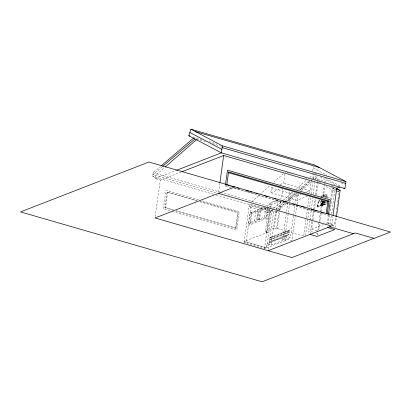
<?xml version="1.0" encoding="UTF-8"?>
<svg xmlns="http://www.w3.org/2000/svg" width="411" height="411" viewBox="0 0 411 411"><rect width="100%" height="100%" fill="white"/><g stroke="black" fill="none" stroke-linecap="round" stroke-linejoin="round"><path stroke-width="0.31" stroke-dasharray="2.06 1.54" d="M322.681 200.984L322.933 205.336L322.296 205.156L322.686 200.825M323.077 196.494L323.241 194.639L324.664 194.172L326.401 194.593L327.418 195.6L326.324 197.881M323.123 200.953L322.733 205.279L324.685 201.303M323.514 196.622L323.678 194.768L325.101 194.3L324.443 197.352M309.909 220.774L308.461 232.153L310.433 231.388L313.346 232.23M309.992 220.142L311.276 210.026M311.358 209.394L312.807 198.015M313.29 194.223L314.985 180.943M315.062 180.311L315.386 177.783L319.815 180.429M213.638 194.244L152.63 176.596L153.169 172.733L160.454 166.491M181.241 171.993L160.321 180.126L155.111 178.621L155.548 175.461L164.688 167.477M155.245 216.705L160.321 180.126M172.913 210.129L164.934 207.822L167.087 192.281L167.667 192.055L197.131 200.578M164.934 207.822L165.515 207.596L167.667 192.055M218.606 192.081L219.834 183.249M235.524 228.244L237.681 212.703L238.257 212.477L236.104 228.018L235.524 228.244L175.98 211.018M244.057 242.177L249.349 204L275.683 211.619L271.049 245.013L267.135 243.877L266.569 247.946L244.149 241.463L267.602 232.349L270.751 209.667M248.501 223.158L249.924 212.883L255.935 210.545L257.825 211.095L256.397 221.37L250.391 223.702L248.501 223.158L254.507 220.82L256.397 221.37M243.97 242.809L246.174 241.951L251.162 206.003L271.656 211.932L266.667 247.879L264.463 248.737L246.985 243.682M250.391 223.702L251.815 213.427L257.825 211.095M254.507 220.82L255.935 210.545M257.918 219.633L259.305 209.615L265.866 207.067L264.478 217.085L257.918 219.633L259.408 220.065L265.968 217.517L267.361 207.498L260.8 210.047L259.305 209.615M259.408 220.065L260.8 210.047M267.987 207.272L266.426 218.503L258.611 221.544L260.343 209.06L264.252 207.54M267.602 232.349L265.275 231.676L269.123 203.954L278.052 200.481L276.829 209.302M307.577 196.247L297.122 200.311L270.782 192.692L271.445 187.904L273.772 187M266.554 232.754L270.726 202.695L277.548 200.044M264.463 248.737L269.452 212.79L271.656 211.932M270.839 209.035L271.45 204.627L280.384 201.154L279.161 209.975M268.357 249.426L273.783 210.324M216.104 194.958L276.161 212.333L276.295 211.367M276.495 209.913L276.695 208.464L284.951 201.39M265.275 231.676L274.209 228.203L276.742 209.934M274.209 228.203L276.536 228.876L279.074 210.607M276.536 228.876L277.358 228.557L279.793 211.023M279.881 210.396L281.355 199.751M282.994 187.945L281.53 198.498L280.394 198.939M280.168 184.513L283.657 183.157L285.208 171.998M293.377 216.16L290.423 237.481L286.503 236.351L285.938 240.42L282.634 239.464L289.375 190.868M282.634 239.464L284.756 238.637L291.25 191.865M293.464 215.534L296.598 192.954L278.062 209.497M297.122 200.311L297.785 195.523L301.212 194.192M296.999 204.56L291.98 240.728L284.756 238.637M297.086 203.928L297.615 200.121M298.278 195.333L298.535 193.478M303.786 235.539L306.164 218.411M306.252 217.773L307.659 207.622M307.747 206.99L309.334 195.564M309.663 193.17L311.199 182.099M311.286 181.477L311.543 179.617M305.501 235.585L310.855 197.018M311.291 193.858L312.869 182.479M313.398 178.682L313.922 174.891M310.012 234.429L311.831 221.318M311.918 220.686L313.316 210.622M313.403 209.99L314.975 198.662M315.499 194.886L317.071 183.563M317.158 182.931L317.682 179.155L324.669 181.179L326.802 182.453M316.891 230.658L311.651 229.143L312.879 220.291M312.966 219.659L314.369 209.538M314.456 208.906L315.864 198.79M316.388 194.999L318.145 182.35M317.169 235.236L320.303 212.641M320.39 212.009L322.049 200.054M322.486 196.91L324.058 185.582M318.813 229.898L319.691 223.574M319.779 222.942L321.094 213.458M321.448 210.93L322.851 200.815M323.375 197.018L324.957 185.638M326.262 223.466L327.428 223.009L328.574 214.748M330.696 199.489L332.016 189.954L324.592 185.52M329.442 215.004L328.127 224.514L330.167 223.718L334.924 189.456L331.538 187.431M329.535 214.372L333.136 188.387L336.049 189.23M331.718 224.802L332.853 216.602M332.078 225.937L334.415 225.033L339.003 191.978L336.881 190.709M334.944 227.751L336.434 217.029M326.457 204.128L317.415 207.082L316.896 206.928L317.903 202.659L318.993 199.977L319.609 200.157L322.912 205.33L317.903 202.659L322.296 205.156L326.894 202.541M317.415 207.082L317.631 205.664L322.815 205.305L327.963 202.412M317.631 205.664L317.112 205.515L322.296 205.156L323.216 200.881M324.007 197.223L324.664 194.172L325.101 194.3M323.657 201.01L322.733 205.279L324.187 201.128L322.296 205.156L318.993 199.977M312.494 170.914L313.932 166.573M321.073 200.532L322.296 205.156L323.709 200.994M324.916 197.424L325.923 194.454L326.94 195.461L327.803 198.241M325.394 197.563L326.401 194.593M318.52 202.839L319.609 200.157M325.846 197.742L326.94 195.461L327.418 195.6M322.008 200.178L322.296 205.156L324.967 201.143M325.384 201.267L322.717 205.274L326.206 201.703M327.387 198.256L328.055 197.254L327.634 197.131M320.667 197.188L321.756 195.826L323.241 194.639L323.678 194.768M320.945 197.83L322.394 196.011L321.756 195.826L321.828 197.069M322.296 205.156L325.789 201.58M251.738 201.868L269.909 185.654M273.731 182.237L283.292 173.709M299.871 190.036L309.678 181.287M273.377 208.737L270.952 210.822L272.704 210.144M273.86 208.315L283.071 200.378M283.554 199.957L292.766 192.019M296.161 189.091L306.339 180.316M309.735 177.388L313.614 174.043M276.161 212.333L286.827 203.137M288.763 201.467L297.975 193.524M301.371 190.596L311.548 181.821M314.944 178.893L317.852 176.386M277.399 209.564L285.645 202.474M286.133 202.058L296.321 193.298M300.205 189.964L311.851 179.951M312.334 179.535L316.701 175.78M285.44 200.974L295.155 192.651M298.556 189.738L308.753 180.999M312.155 178.086L315.067 175.589M162.191 166.779L152.902 174.665L216.813 193.155M270.058 237.471L270.248 238.02L289.616 230.494L289.76 230.145L289.431 229.944L270.058 237.471L270.248 238.02M269.796 239.341L269.986 239.906L289.354 232.379L289.503 232.02L289.164 231.814L269.796 239.341L269.986 239.906M289.431 229.944L289.616 230.494M289.164 231.814L289.354 232.379M269.441 241.817L269.282 242.207L269.647 242.428L289.015 234.902L289.174 234.511L288.81 234.291L269.441 241.817L269.806 242.038L269.647 242.428M288.81 234.291L288.65 234.681L289.015 234.902M152.63 176.596L155.548 175.461M155.111 178.621L176.011 170.498M270.782 192.692L281.247 188.623M251.162 206.003L248.958 206.861L269.452 212.79M267.042 206.456L268.157 206.024M306.483 192.143L309.997 190.781L283.657 183.157M270.15 237.743L289.524 230.217M269.893 239.623L289.262 232.097M269.544 242.125L288.912 234.599M267.135 243.877L286.503 236.351M311.651 229.143L323.339 224.601M271.049 245.013L290.423 237.481M266.569 247.946L285.938 240.42M316.896 206.928L326.498 203.774M193.088 136.966L201.693 139.457M209.065 141.59L216.443 143.722M196.556 139.082L205.161 141.569M212.533 143.706L221.139 146.193M314.554 173.216L316.398 173.75M287.042 172.533L291.332 173.771M304.808 177.67L309.093 178.908M318.813 181.888L321.726 182.731M324.053 183.404L325.219 183.743M332.016 189.954L336.676 191.305M337.256 191.469L339.003 191.978M271.445 187.904L297.785 195.523M225.649 185.299L226.882 185.659M229.96 186.548L231.193 186.907M234.892 187.976L245.367 191.007M245.984 191.182L255.226 193.858M258.303 194.747L273.711 199.207M276.177 199.916L291.579 204.375M292.195 204.55L301.438 207.226M304.52 208.115L319.922 212.574M322.388 213.283L326.082 214.357M225.305 185.89L230.859 187.493M233.941 188.387L328.271 215.677M269.123 203.954L271.45 204.627M327.428 223.009L334.415 225.033M153.169 172.733L220.157 192.112M220.769 192.286L276.695 208.464M331.62 225.521L335.114 226.533M249.924 212.883L251.815 213.427M264.478 217.085L265.968 217.517M316.259 233.068L317.426 233.407M198.59 199.823L165.926 190.375L163.347 208.932L170.745 211.074M202.284 200.892L239.264 211.588L236.69 230.15L171.361 211.254M200.203 201.467L238.257 212.477M167.087 192.281L196.55 200.804M199.623 201.693L237.681 212.703M277.358 228.557L303.087 235.996M165.515 207.596L173.493 209.903M175.949 210.617L236.104 228.018M246.174 241.951L266.667 247.879M313.393 168.202L326.873 175.312M341.474 183.013L344.844 184.791M325.43 178.353L341.022 186.548M320.226 176.848L335.813 185.042M331.6 185.315L333.732 186.589M331.579 187.544L336.352 190.391M321.556 200.142L322.933 205.336M328.055 197.254L328.219 198.364M251.404 212.533L249.667 225.038L256.813 222.264L258.55 209.759L251.404 212.533"/><path stroke-width="0.62" d="M190.945 129.213L314.472 164.95L345.892 181.575L344.921 188.598L221.39 152.861L188.788 135.722L190.945 129.213L222.366 145.843L221.39 152.861L176.607 170.267M219.921 182.623L223.682 155.502L336.794 188.223L339.712 187.092M225.48 184.637L227.483 170.195L330.449 199.977L328.446 214.419M226.764 184.868L228.557 171.947L328.99 201L327.197 213.92M326.17 213.741L327.875 201.436L328.99 201M333.028 215.343L336.794 188.223M336.522 216.392L340.123 190.411L336.393 188.181M165.171 167.061L196.443 139.745M161.425 165.659L193.483 138.194M162.684 166.363L194.963 138.969M181.837 171.762L223.682 155.502M235.005 186.902L155.07 217.964L291.944 257.579L355.335 232.945L374.082 238.37L390.45 232.01L148.962 162.011L20.55 211.912L262.09 281.787L373.933 238.323M268.152 250.695L331.543 226.065L218.431 193.345M195.646 131.684L319.172 167.416M188.788 135.722L190.016 136.077M222.366 145.843L345.892 181.575M222.125 147.595L345.651 183.332M336.63 189.399L340.123 190.411M228.059 172.558L327.875 201.436M227.381 185.048L229.23 185.582M231.691 186.296L233.54 186.83M237.239 187.899L239.089 188.433M245.865 190.396L248.948 191.285M250.176 191.639L252.025 192.178M255.724 193.247L257.574 193.781M264.35 195.739L267.433 196.633M274.209 198.595L276.058 199.13M282.835 201.087L285.917 201.981M292.694 203.938L294.543 204.473M297.009 205.187L298.854 205.721M301.32 206.435L304.402 207.329M311.178 209.286L314.261 210.18M315.494 210.535L317.338 211.069M321.037 212.138L322.887 212.672M329.622 226.81L353.414 233.689M327.701 227.555L334.693 229.579L316.999 236.453L310.012 234.429M343.807 188.012L344.921 188.598M189.867 132.47L221.878 149.352"/></g></svg>
